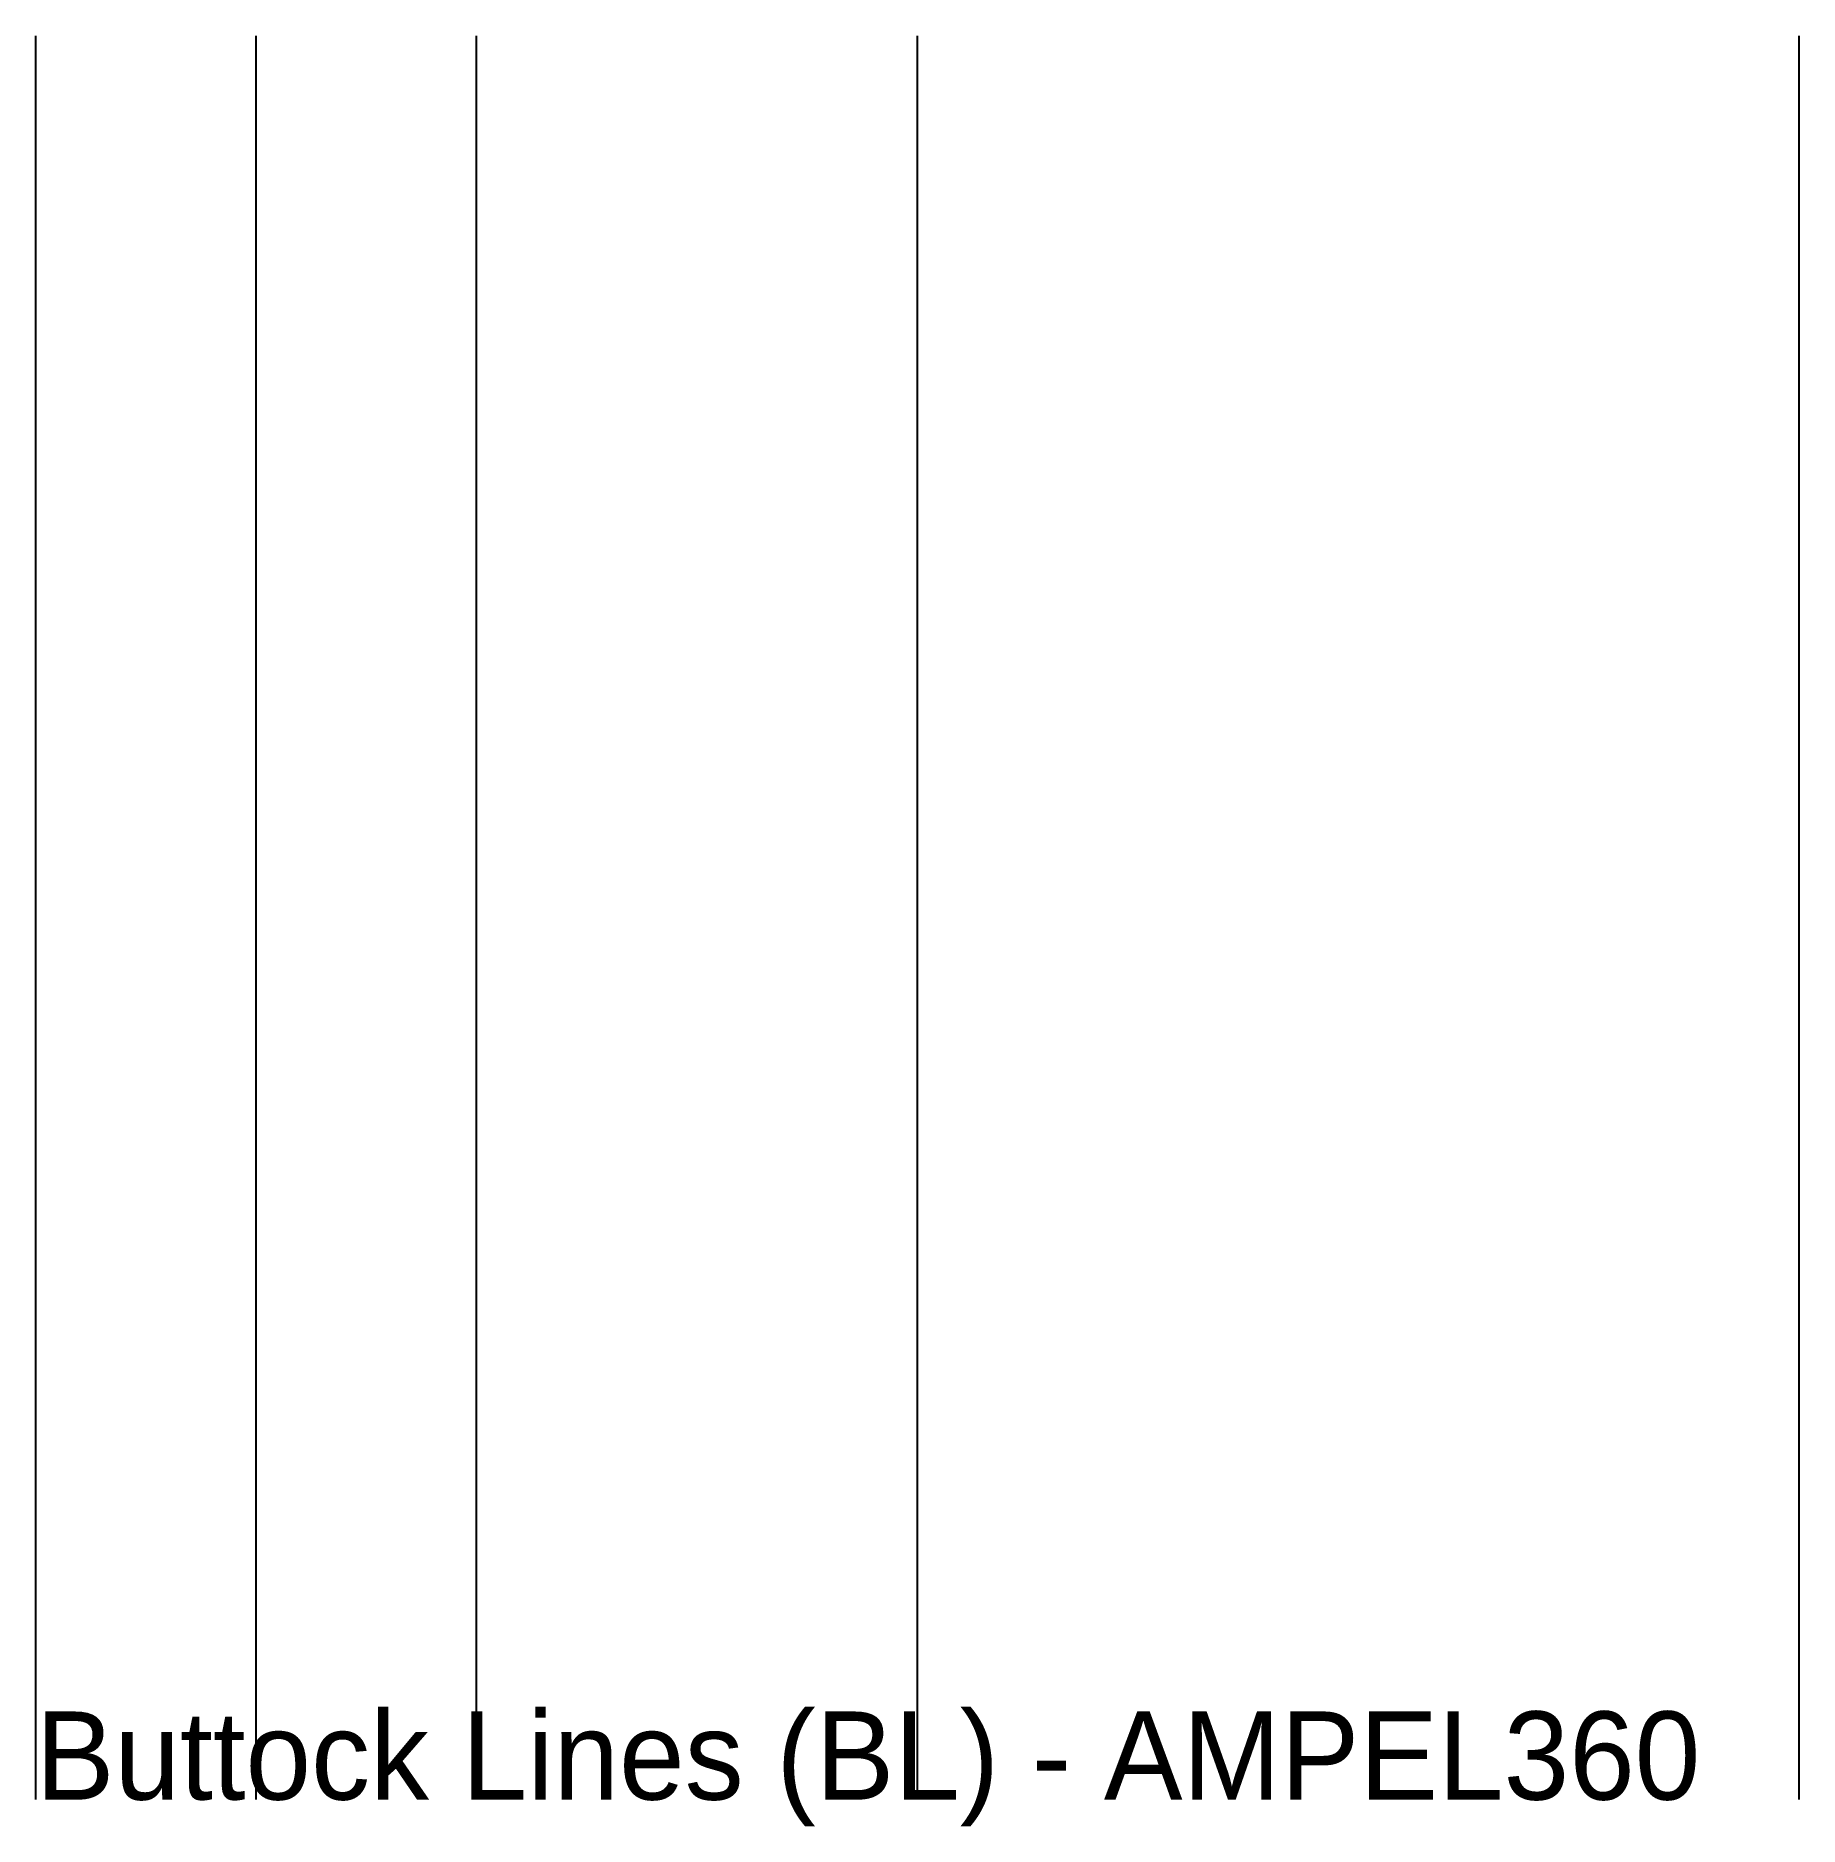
# Model space of a CAD drawing. Extents: x 0 to 40, y -0.6 to 40.
import ezdxf

# ---------------------------------------------------------------- set-up
doc = ezdxf.new("R2010")
doc.units = 0

msp = doc.modelspace()

# ---------------------------------------------------------------- linework, layer by layer
at = {"layer": 'BL0'}
msp.add_line((0, 0), (0, 40), dxfattribs=at)
at = {"layer": 'BL10'}
msp.add_line((10, 0), (10, 40), dxfattribs=at)
at = {"layer": 'BL20'}
msp.add_line((20, 0), (20, 40), dxfattribs=at)
at = {"layer": 'BL40'}
msp.add_line((40, 0), (40, 40), dxfattribs=at)
at = {"layer": 'BL5'}
msp.add_line((5, 0), (5, 40), dxfattribs=at)

# ---------------------------------------------------------------- texts
msp.add_text('Buttock Lines (BL) - AMPEL360', height=2).set_placement((0, 0))

doc.saveas('drawing.dxf')
